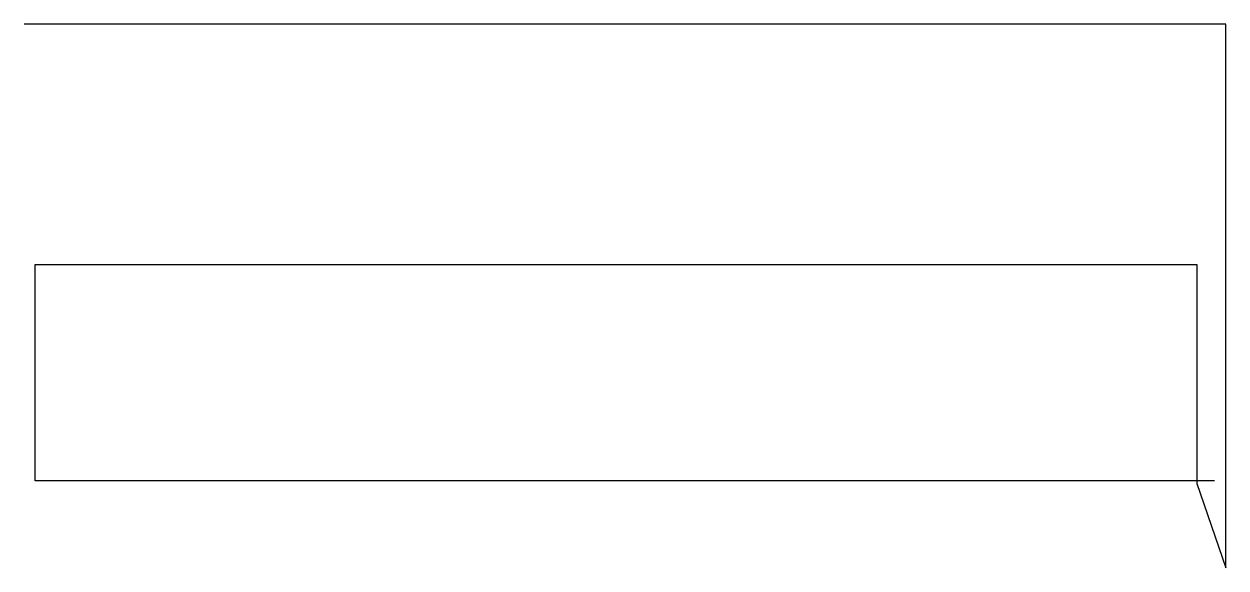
# Model space of a CAD drawing. Header units: metres. Extents: x 0 to 2174, y 0 to 983.
import ezdxf

# ---------------------------------------------------------------- set-up
doc = ezdxf.new("R2010")
doc.units = ezdxf.units.M

msp = doc.modelspace()

# ---------------------------------------------------------------- linework, layer by layer
at = {"layer": 'TOOL_0'}
for p, q in [((1, 983.094), (0, 983.094)), ((2173.919, 983.094), (1, 983.094)), ((2173.919, 1), (2173.919, 983.094)), ((20.196, 157.468), (20.196, 548.468)), ((20.196, 548.468), (2121.196, 548.468)), ((2121.196, 548.468), (2121.196, 157.468)), ((2121.196, 157.468), (20.196, 157.468)), ((2152.981, 157.468), (2121.196, 157.468)), ((2121.196, 157.468), (2121.196, 152.461)), ((2121.196, 152.461), (2173.919, 0)), ((2173.919, 0), (2173.919, 1)), ((2173.919, 1), (2173.919, 0)), ((2173.919, 0), (2173.919, 1)), ((2173.919, 0), (2173.919, 0))]:
    msp.add_line(p, q, dxfattribs=at)

doc.saveas('drawing.dxf')
